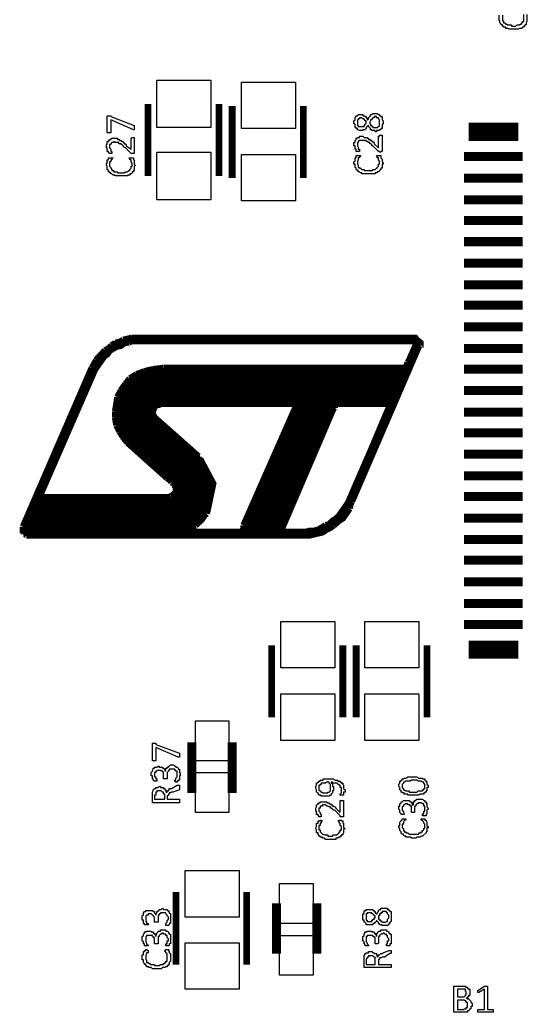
# Model space of a CAD drawing. Extents: x 0.35 to 4.98, y 3.96 to 9.44.
# Drawn here: x 1.653 to 2.226, y 5.944 to 7.064 of the extents above; entities that cross this region are included whole.
import ezdxf

# ---------------------------------------------------------------- set-up
doc = ezdxf.new("R2010")
doc.units = 0
doc.layers.get('0').update_dxf_attribs({"linetype": 'CONTINUOUS'})

msp = doc.modelspace()

# ---------------------------------------------------------------- linework, layer by layer
at = {"color": 94}
for points in [[(2.22542, 7.06972), (2.22542, 7.06158), (2.22439, 7.06017), (2.22439, 7.05778), (2.22293, 7.05778), (2.22293, 7.05632), (2.2219, 7.05632), (2.2219, 7.05539), (2.22043, 7.05539), (2.2194, 7.05393), (2.2169, 7.05393), (2.21544, 7.053), (2.2054, 7.053), (2.20394, 7.05393), (2.20139, 7.05393), (2.20139, 7.05539), (2.19889, 7.05539), (2.19889, 7.05632), (2.19792, 7.05632), (2.19792, 7.05778), (2.1964, 7.05778), (2.1964, 7.05871), (2.19493, 7.06017), (2.19493, 7.06256), (2.1939, 7.06256), (2.1939, 7.06874)], [(2.19792, 7.06874), (2.19792, 7.06256), (2.19889, 7.06256), (2.19889, 7.06017), (2.20042, 7.06017), (2.20139, 7.05871), (2.2029, 7.05871), (2.2029, 7.05778), (2.2079, 7.05778), (2.2079, 7.05632), (2.21289, 7.05632), (2.21442, 7.05778), (2.21793, 7.05778), (2.21793, 7.05871), (2.2194, 7.05871), (2.2194, 7.06017), (2.22043, 7.06017), (2.22043, 7.06158), (2.2219, 7.06158), (2.2219, 7.06972)], [(1.75288, 6.9554), (1.75543, 6.9554), (1.75543, 6.95443), (1.7819, 6.94439), (1.7819, 6.93961), (1.78093, 6.93961), (1.75543, 6.95063), (1.75543, 6.93625), (1.75142, 6.93625), (1.75142, 6.9554), (1.75288, 6.9554)], [(1.78093, 6.93099), (1.7819, 6.93099), (1.7819, 6.91282), (1.77838, 6.91282), (1.77192, 6.91906), (1.7704, 6.91997), (1.76942, 6.92144), (1.7679, 6.92285), (1.76693, 6.92285), (1.76693, 6.92383), (1.76438, 6.92383), (1.76438, 6.92524), (1.76042, 6.92524), (1.7589, 6.92622), (1.7589, 6.92524), (1.7564, 6.92524), (1.75543, 6.92383), (1.75543, 6.92285), (1.7539, 6.92285), (1.7539, 6.91906), (1.75543, 6.91758), (1.75543, 6.91521), (1.7564, 6.91521), (1.7564, 6.91282), (1.7539, 6.91282), (1.75288, 6.91428), (1.75288, 6.91521), (1.75142, 6.91521), (1.75142, 6.91906), (1.75038, 6.91906), (1.75038, 6.92285), (1.75142, 6.92285), (1.75142, 6.92622), (1.75288, 6.92622), (1.75288, 6.92763), (1.7539, 6.92763), (1.7539, 6.9286), (1.75543, 6.9286), (1.7564, 6.93001), (1.76292, 6.93001), (1.76292, 6.9286), (1.7654, 6.9286), (1.7654, 6.92763), (1.76693, 6.92763), (1.7679, 6.92622), (1.76942, 6.92622), (1.76942, 6.92524), (1.7704, 6.92524), (1.7704, 6.92383), (1.77192, 6.92383), (1.77289, 6.92285), (1.77289, 6.92144), (1.77838, 6.91758), (1.77838, 6.93001), (1.7794, 6.93099), (1.78093, 6.93099)], [(2.06039, 6.93338), (2.0619, 6.93338), (2.0619, 6.91521), (2.06039, 6.91521), (2.06039, 6.91422), (2.05892, 6.91422), (2.05892, 6.91521), (2.05789, 6.91521), (2.05138, 6.92144), (2.0504, 6.92144), (2.0504, 6.92285), (2.04889, 6.92383), (2.0479, 6.92383), (2.0479, 6.92524), (2.04639, 6.92524), (2.04492, 6.92622), (2.04389, 6.92622), (2.04389, 6.92763), (2.0364, 6.92763), (2.03489, 6.92622), (2.03489, 6.92524), (2.0339, 6.92524), (2.0339, 6.92144), (2.03489, 6.91997), (2.03489, 6.91758), (2.0364, 6.91758), (2.0364, 6.91521), (2.03239, 6.91521), (2.03239, 6.91758), (2.03142, 6.91758), (2.03142, 6.92144), (2.02989, 6.92144), (2.02989, 6.92524), (2.03142, 6.92524), (2.03142, 6.92763), (2.03239, 6.9286), (2.03239, 6.93001), (2.0339, 6.93001), (2.0339, 6.93099), (2.0364, 6.93099), (2.0364, 6.9324), (2.03988, 6.9324), (2.04139, 6.93099), (2.04492, 6.93099), (2.04492, 6.93001), (2.04639, 6.93001), (2.04639, 6.9286), (2.04889, 6.9286), (2.04889, 6.92763), (2.0504, 6.92763), (2.0504, 6.92622), (2.05138, 6.92622), (2.0529, 6.92524), (2.0529, 6.92383), (2.05789, 6.91906), (2.05789, 6.9324), (2.05892, 6.9324), (2.05892, 6.93338), (2.06039, 6.93338)], [(1.77838, 6.90804), (1.78093, 6.90804), (1.78093, 6.90565), (1.7819, 6.90565), (1.7819, 6.90088), (1.78342, 6.89942), (1.7819, 6.89849), (1.7819, 6.89367), (1.78093, 6.89367), (1.78093, 6.89225), (1.7794, 6.89225), (1.7794, 6.89085), (1.77838, 6.88986), (1.77692, 6.88986), (1.77692, 6.8884), (1.77442, 6.8884), (1.77442, 6.88747), (1.76042, 6.88747), (1.76042, 6.8884), (1.75792, 6.8884), (1.7564, 6.88986), (1.75543, 6.88986), (1.75543, 6.89085), (1.7539, 6.89085), (1.7539, 6.89225), (1.75288, 6.89225), (1.75288, 6.89367), (1.75142, 6.89464), (1.75142, 6.89849), (1.75038, 6.89942), (1.75038, 6.90088), (1.75142, 6.90181), (1.75142, 6.90565), (1.75288, 6.90565), (1.75288, 6.90804), (1.75792, 6.90804), (1.7564, 6.90663), (1.7564, 6.90565), (1.75543, 6.90565), (1.75543, 6.90326), (1.7539, 6.90326), (1.7539, 6.89849), (1.75543, 6.89703), (1.75543, 6.89611), (1.7564, 6.89464), (1.7564, 6.89367), (1.7589, 6.89367), (1.7589, 6.89225), (1.76292, 6.89225), (1.76292, 6.89085), (1.7704, 6.89085), (1.77192, 6.89225), (1.77442, 6.89225), (1.77587, 6.89367), (1.77692, 6.89367), (1.77692, 6.89464), (1.77838, 6.89611), (1.77838, 6.89849), (1.7794, 6.89849), (1.7794, 6.90181), (1.77838, 6.90326), (1.77838, 6.90565), (1.77692, 6.90565), (1.77692, 6.90663), (1.77587, 6.90804), (1.77838, 6.90804)], [(2.05789, 6.91043), (2.06039, 6.91043), (2.06039, 6.90804), (2.0619, 6.90657), (2.0619, 6.90326), (2.06287, 6.90181), (2.06287, 6.90088), (2.0619, 6.90088), (2.0619, 6.89611), (2.06039, 6.89611), (2.06039, 6.89464), (2.05892, 6.89367), (2.05789, 6.89225), (2.05642, 6.89225), (2.05642, 6.89085), (2.05393, 6.89085), (2.05393, 6.88986), (2.0389, 6.88986), (2.0389, 6.89085), (2.03737, 6.89085), (2.0364, 6.89225), (2.03489, 6.89225), (2.03489, 6.89367), (2.0339, 6.89367), (2.03239, 6.89464), (2.03239, 6.89611), (2.03142, 6.89703), (2.03142, 6.90088), (2.02989, 6.90088), (2.02989, 6.90326), (2.03142, 6.90419), (2.03142, 6.90804), (2.03239, 6.90804), (2.03239, 6.91043), (2.03737, 6.91043), (2.03737, 6.90944), (2.0364, 6.90944), (2.0364, 6.90804), (2.03489, 6.90804), (2.03489, 6.90565), (2.0339, 6.90419), (2.0339, 6.90088), (2.03489, 6.89942), (2.03489, 6.89703), (2.0364, 6.89703), (2.0364, 6.89611), (2.03737, 6.89611), (2.0389, 6.89464), (2.04139, 6.89464), (2.04139, 6.89367), (2.05138, 6.89367), (2.05138, 6.89464), (2.05393, 6.89464), (2.05539, 6.89611), (2.05642, 6.89611), (2.05642, 6.89703), (2.05789, 6.89849), (2.05789, 6.90088), (2.05892, 6.90088), (2.05892, 6.90419), (2.05789, 6.90565), (2.05789, 6.90804), (2.05642, 6.90804), (2.05642, 6.90944), (2.05539, 6.91043), (2.05789, 6.91043)], [(1.80339, 6.24739), (1.80642, 6.24739), (1.80642, 6.24599), (1.8329, 6.23643), (1.8329, 6.23161), (1.83137, 6.23161), (1.80642, 6.24262), (1.80642, 6.22781), (1.8024, 6.22781), (1.8024, 6.24739), (1.80339, 6.24739)], [(1.82389, 6.22304), (1.82639, 6.22304), (1.8279, 6.22157), (1.82889, 6.22157), (1.82889, 6.22065), (1.8304, 6.22065), (1.83137, 6.21918), (1.83137, 6.21826), (1.8329, 6.21826), (1.8329, 6.21442), (1.83388, 6.21343), (1.83388, 6.21056), (1.8329, 6.21056), (1.8329, 6.20578), (1.83137, 6.20578), (1.83137, 6.20486), (1.8304, 6.20486), (1.8304, 6.2034), (1.82889, 6.2034), (1.8279, 6.20486), (1.8279, 6.20578), (1.82889, 6.20578), (1.82889, 6.20817), (1.8304, 6.20964), (1.8304, 6.21582), (1.82889, 6.21582), (1.82889, 6.21679), (1.8279, 6.21679), (1.8279, 6.21826), (1.8214, 6.21826), (1.8214, 6.21679), (1.82042, 6.21679), (1.82042, 6.21582), (1.8189, 6.21442), (1.8189, 6.20725), (1.81489, 6.20725), (1.81489, 6.21442), (1.81392, 6.21582), (1.81239, 6.21582), (1.81239, 6.21679), (1.8074, 6.21679), (1.8074, 6.21582), (1.80642, 6.21582), (1.80642, 6.21442), (1.8049, 6.21442), (1.8049, 6.20964), (1.80642, 6.20964), (1.80642, 6.20725), (1.8074, 6.20725), (1.8074, 6.20486), (1.8049, 6.20486), (1.80339, 6.20578), (1.80339, 6.20725), (1.8024, 6.20725), (1.8024, 6.21056), (1.80089, 6.21056), (1.80089, 6.21442), (1.8024, 6.21582), (1.8024, 6.21679), (1.80339, 6.21826), (1.80339, 6.21918), (1.8049, 6.21918), (1.8049, 6.22065), (1.8074, 6.22065), (1.80892, 6.22157), (1.80989, 6.22157), (1.80989, 6.22065), (1.81392, 6.22065), (1.81392, 6.21918), (1.81489, 6.21918), (1.8164, 6.21826), (1.8164, 6.21582), (1.81739, 6.21679), (1.81739, 6.21918), (1.8189, 6.21918), (1.8189, 6.22065), (1.82042, 6.22065), (1.82042, 6.22157), (1.8214, 6.22157), (1.82292, 6.22304), (1.82389, 6.22304)], [(2.01742, 6.18283), (2.01839, 6.18283), (2.01839, 6.16465), (2.01438, 6.16465), (2.01438, 6.16564), (2.0084, 6.17182), (2.00689, 6.17182), (2.00592, 6.17329), (2.00439, 6.17421), (2.00342, 6.17421), (2.00342, 6.17567), (2.0019, 6.17567), (2.00037, 6.1766), (1.9994, 6.1766), (1.99789, 6.17806), (1.99442, 6.17806), (1.99442, 6.1766), (1.99192, 6.1766), (1.99192, 6.17421), (1.9904, 6.17421), (1.9904, 6.1709), (1.99192, 6.16943), (1.99192, 6.16803), (1.99289, 6.16704), (1.99289, 6.16465), (1.9904, 6.16465), (1.9904, 6.16564), (1.98942, 6.16564), (1.98942, 6.16704), (1.9879, 6.16704), (1.9879, 6.1709), (1.98693, 6.1709), (1.98693, 6.17421), (1.9879, 6.17567), (1.9879, 6.17806), (1.98942, 6.17904), (1.9904, 6.18044), (1.99192, 6.18044), (1.99192, 6.18142), (1.9994, 6.18142), (1.9994, 6.18044), (2.0019, 6.18044), (2.0019, 6.17904), (2.00342, 6.17904), (2.00439, 6.17806), (2.00592, 6.17806), (2.00592, 6.1766), (2.00689, 6.1766), (2.0084, 6.17567), (2.00939, 6.17421), (2.01438, 6.16943), (2.01438, 6.18283), (2.01742, 6.18283)], [(2.1034, 6.18431), (2.10742, 6.18431), (2.10894, 6.18283), (2.10992, 6.18283), (2.10992, 6.18142), (2.11143, 6.18142), (2.11143, 6.18044), (2.11242, 6.17904), (2.11242, 6.17567), (2.11393, 6.17421), (2.11393, 6.17329), (2.11242, 6.17182), (2.11242, 6.16803), (2.11143, 6.16704), (2.11143, 6.16564), (2.10742, 6.16564), (2.10742, 6.16803), (2.10894, 6.16803), (2.10894, 6.1709), (2.10992, 6.1709), (2.10992, 6.1766), (2.10894, 6.1766), (2.10894, 6.17904), (2.10742, 6.17904), (2.1059, 6.18044), (2.10243, 6.18044), (2.10243, 6.17904), (2.10092, 6.17904), (2.09993, 6.17806), (2.09993, 6.1766), (2.09842, 6.1766), (2.09842, 6.16943), (2.09489, 6.16943), (2.09489, 6.1766), (2.09343, 6.1766), (2.09343, 6.17806), (2.09093, 6.17806), (2.09093, 6.17904), (2.08843, 6.17904), (2.08692, 6.17806), (2.08594, 6.17806), (2.08594, 6.1766), (2.08442, 6.17567), (2.08442, 6.17182), (2.08594, 6.1709), (2.08594, 6.16943), (2.08692, 6.16803), (2.08692, 6.16704), (2.08344, 6.16704), (2.08344, 6.16803), (2.08192, 6.16943), (2.08192, 6.17182), (2.08089, 6.17329), (2.08089, 6.1766), (2.08192, 6.1766), (2.08192, 6.17904), (2.08344, 6.18044), (2.08344, 6.18142), (2.08442, 6.18142), (2.08594, 6.18283), (2.09239, 6.18283), (2.09343, 6.18142), (2.09489, 6.18142), (2.09489, 6.18044), (2.09592, 6.17904), (2.09592, 6.17806), (2.09744, 6.17806), (2.09744, 6.18142), (2.09842, 6.18142), (2.09842, 6.18283), (2.09993, 6.18283), (2.10092, 6.18431), (2.1034, 6.18431)], [(2.01438, 6.16081), (2.0159, 6.16081), (2.0159, 6.15989), (2.01742, 6.15989), (2.01742, 6.1575), (2.01839, 6.1575), (2.01839, 6.15224), (2.01992, 6.15126), (2.01839, 6.14985), (2.01839, 6.14649), (2.01742, 6.14501), (2.01742, 6.1441), (2.0159, 6.1441), (2.0159, 6.14264), (2.01438, 6.14264), (2.01438, 6.14171), (2.0134, 6.14171), (2.01187, 6.14025), (2.00939, 6.14025), (2.00939, 6.13883), (1.99789, 6.13883), (1.9969, 6.14025), (1.99442, 6.14025), (1.99442, 6.14171), (1.99192, 6.14171), (1.99192, 6.14264), (1.9904, 6.14264), (1.9904, 6.1441), (1.98942, 6.1441), (1.98942, 6.14649), (1.9879, 6.14649), (1.9879, 6.14985), (1.98693, 6.15126), (1.98693, 6.15224), (1.9879, 6.15364), (1.9879, 6.1575), (1.98942, 6.1575), (1.98942, 6.15989), (1.99192, 6.15989), (1.99192, 6.16081), (1.99289, 6.16081), (1.99289, 6.15989), (1.99442, 6.15989), (1.99289, 6.15989), (1.99289, 6.1575), (1.99192, 6.1575), (1.99192, 6.15462), (1.9904, 6.15462), (1.9904, 6.14985), (1.99192, 6.14985), (1.99192, 6.14746), (1.99442, 6.14501), (1.99539, 6.14501), (1.9969, 6.1441), (2.00037, 6.1441), (2.00037, 6.14264), (2.00592, 6.14264), (2.00689, 6.1441), (2.0109, 6.1441), (2.0109, 6.14501), (2.01187, 6.14501), (2.0134, 6.14649), (2.0134, 6.14746), (2.01438, 6.14746), (2.01438, 6.14985), (2.0159, 6.14985), (2.0159, 6.15364), (2.01438, 6.15462), (2.01438, 6.1575), (2.0134, 6.1575), (2.0134, 6.15989), (2.01187, 6.15989), (2.0134, 6.15989), (2.0134, 6.16081), (2.01438, 6.16081)], [(2.10894, 6.16228), (2.10992, 6.16228), (2.10992, 6.16086), (2.11143, 6.16086), (2.11143, 6.15989), (2.11242, 6.15842), (2.11242, 6.15462), (2.11393, 6.15364), (2.11393, 6.15224), (2.11242, 6.15224), (2.11242, 6.14746), (2.11143, 6.14746), (2.11143, 6.14649), (2.10742, 6.14268), (2.1059, 6.14268), (2.10493, 6.14171), (2.10092, 6.14171), (2.09993, 6.14031), (2.09489, 6.14031), (2.09343, 6.14171), (2.08942, 6.14171), (2.08843, 6.14268), (2.08692, 6.14268), (2.08594, 6.1441), (2.08594, 6.14507), (2.08442, 6.14507), (2.08344, 6.14649), (2.08344, 6.14746), (2.08192, 6.14887), (2.08192, 6.15126), (2.08089, 6.15224), (2.08089, 6.15462), (2.08192, 6.15462), (2.08192, 6.15842), (2.08344, 6.15989), (2.08344, 6.16086), (2.08442, 6.16086), (2.08442, 6.16228), (2.08843, 6.16228), (2.08843, 6.16086), (2.08692, 6.16086), (2.08692, 6.15989), (2.08594, 6.15842), (2.08594, 6.15603), (2.08442, 6.15603), (2.08442, 6.15224), (2.08594, 6.15126), (2.08594, 6.14887), (2.08692, 6.14887), (2.08692, 6.14746), (2.08843, 6.14746), (2.08843, 6.14649), (2.09093, 6.14649), (2.09239, 6.14507), (2.1034, 6.14507), (2.1034, 6.14649), (2.1059, 6.14649), (2.1059, 6.14746), (2.10742, 6.14746), (2.10742, 6.14887), (2.10894, 6.14985), (2.10894, 6.15126), (2.10992, 6.15224), (2.10992, 6.15603), (2.10894, 6.1575), (2.10894, 6.15842), (2.10742, 6.15989), (2.10742, 6.16086), (2.1059, 6.16086), (2.1059, 6.16228), (2.10894, 6.16228)], [(1.81392, 6.06131), (1.81489, 6.05989), (1.8189, 6.05989), (1.8189, 6.05892), (1.82042, 6.05892), (1.82042, 6.05751), (1.8214, 6.05751), (1.8214, 6.05604), (1.82292, 6.05512), (1.82292, 6.04411), (1.8214, 6.04411), (1.8214, 6.04269), (1.82042, 6.04172), (1.81739, 6.04172), (1.81739, 6.04411), (1.8189, 6.04551), (1.8189, 6.04796), (1.82042, 6.04889), (1.82042, 6.05126), (1.8189, 6.05274), (1.8189, 6.05365), (1.81739, 6.05512), (1.81739, 6.05604), (1.81142, 6.05604), (1.81142, 6.05512), (1.80989, 6.05512), (1.80989, 6.05365), (1.80892, 6.05365), (1.80892, 6.04551), (1.8049, 6.04551), (1.8049, 6.05126), (1.80339, 6.05274), (1.80339, 6.05365), (1.8024, 6.05365), (1.80089, 6.05512), (1.79742, 6.05512), (1.79742, 6.05365), (1.7959, 6.05365), (1.79492, 6.05274), (1.79492, 6.0465), (1.7959, 6.0465), (1.7959, 6.04411), (1.79742, 6.04411), (1.79742, 6.04269), (1.7934, 6.04269), (1.7934, 6.04411), (1.79243, 6.04411), (1.79243, 6.04796), (1.7909, 6.04796), (1.7909, 6.05274), (1.79243, 6.05365), (1.79243, 6.05604), (1.7934, 6.05751), (1.79492, 6.05751), (1.79492, 6.05892), (1.8024, 6.05892), (1.80339, 6.05751), (1.8049, 6.05751), (1.8049, 6.05604), (1.80642, 6.05512), (1.80642, 6.05365), (1.80642, 6.05512), (1.8074, 6.05604), (1.8074, 6.05751), (1.80892, 6.05751), (1.80892, 6.05892), (1.80989, 6.05892), (1.80989, 6.05989), (1.81239, 6.05989), (1.81392, 6.06131)], [(1.81392, 6.03694), (1.81739, 6.03694), (1.81739, 6.03554), (1.8189, 6.03554), (1.82042, 6.03456), (1.82042, 6.0331), (1.8214, 6.0331), (1.8214, 6.03217), (1.82292, 6.03217), (1.82292, 6.02115), (1.8214, 6.02115), (1.8214, 6.01878), (1.81739, 6.01878), (1.81739, 6.02115), (1.8189, 6.02115), (1.8189, 6.02453), (1.82042, 6.02453), (1.82042, 6.02692), (1.8189, 6.02832), (1.8189, 6.03071), (1.81739, 6.03071), (1.81739, 6.03217), (1.81489, 6.03217), (1.81489, 6.0331), (1.81392, 6.0331), (1.81239, 6.03217), (1.81142, 6.03217), (1.80989, 6.03071), (1.80989, 6.02929), (1.80892, 6.02929), (1.80892, 6.02115), (1.8049, 6.02115), (1.8049, 6.02832), (1.80339, 6.02832), (1.80339, 6.02929), (1.8024, 6.02929), (1.8024, 6.03071), (1.7959, 6.03071), (1.7959, 6.02929), (1.79492, 6.02929), (1.79492, 6.02354), (1.7959, 6.02208), (1.7959, 6.02115), (1.79742, 6.01969), (1.79742, 6.01878), (1.7934, 6.01878), (1.7934, 6.02115), (1.79243, 6.02115), (1.79243, 6.02354), (1.7909, 6.02453), (1.7909, 6.02929), (1.79243, 6.03071), (1.79243, 6.03217), (1.7934, 6.0331), (1.7934, 6.03456), (1.7959, 6.03456), (1.7959, 6.03554), (1.80089, 6.03554), (1.80089, 6.03456), (1.80339, 6.03456), (1.80339, 6.0331), (1.8049, 6.0331), (1.8049, 6.03217), (1.80642, 6.03217), (1.80642, 6.02929), (1.80642, 6.03217), (1.8074, 6.03217), (1.8074, 6.0331), (1.80892, 6.03456), (1.80892, 6.03554), (1.81142, 6.03554), (1.81142, 6.03694), (1.81392, 6.03694)], [(2.06287, 6.03694), (2.06689, 6.03694), (2.06689, 6.03554), (2.06793, 6.03554), (2.06939, 6.03456), (2.06939, 6.0331), (2.07042, 6.0331), (2.07042, 6.03217), (2.07189, 6.03217), (2.07189, 6.02115), (2.07042, 6.02115), (2.07042, 6.01878), (2.06689, 6.01878), (2.06689, 6.02115), (2.06793, 6.02115), (2.06793, 6.02453), (2.06939, 6.02453), (2.06939, 6.02692), (2.06793, 6.02832), (2.06793, 6.03071), (2.06689, 6.03071), (2.06689, 6.03217), (2.0644, 6.03217), (2.0644, 6.0331), (2.06287, 6.0331), (2.0619, 6.03217), (2.06039, 6.03217), (2.05892, 6.03071), (2.05892, 6.02929), (2.05789, 6.02929), (2.05789, 6.02208), (2.05642, 6.02115), (2.05393, 6.02115), (2.05393, 6.02832), (2.0529, 6.02832), (2.0529, 6.02929), (2.05138, 6.02929), (2.05138, 6.03071), (2.04492, 6.03071), (2.04492, 6.02929), (2.04389, 6.02929), (2.04389, 6.02354), (2.04492, 6.02208), (2.04492, 6.02115), (2.04639, 6.01969), (2.04639, 6.01878), (2.04389, 6.01878), (2.04243, 6.01969), (2.04243, 6.02115), (2.04139, 6.02115), (2.04139, 6.02354), (2.03988, 6.02453), (2.03988, 6.02929), (2.04139, 6.03071), (2.04139, 6.03217), (2.04243, 6.0331), (2.04243, 6.03456), (2.04492, 6.03456), (2.04492, 6.03554), (2.0504, 6.03554), (2.0504, 6.03456), (2.0529, 6.03456), (2.0529, 6.0331), (2.05393, 6.0331), (2.05393, 6.03217), (2.05539, 6.03217), (2.05539, 6.02929), (2.05539, 6.03217), (2.05789, 6.03456), (2.05789, 6.03554), (2.06039, 6.03554), (2.06039, 6.03694), (2.06287, 6.03694)], [(1.8189, 6.01492), (1.82042, 6.01492), (1.82042, 6.01351), (1.8214, 6.01253), (1.8214, 6.01112), (1.82292, 6.01014), (1.82292, 6.00157), (1.8214, 6.00011), (1.8214, 5.99772), (1.82042, 5.99772), (1.82042, 5.99675), (1.8189, 5.99675), (1.8189, 5.99533), (1.81739, 5.99533), (1.8164, 5.99436), (1.81392, 5.99436), (1.81239, 5.99294), (1.8024, 5.99294), (1.80089, 5.99436), (1.79839, 5.99436), (1.79839, 5.99533), (1.7959, 5.99533), (1.7959, 5.99675), (1.79492, 5.99675), (1.79492, 5.99772), (1.7934, 5.99772), (1.7934, 5.99914), (1.79243, 6.00011), (1.79243, 6.00299), (1.7909, 6.00299), (1.7909, 6.00874), (1.79243, 6.00874), (1.79243, 6.01253), (1.7934, 6.01253), (1.7934, 6.01351), (1.79492, 6.01351), (1.79492, 6.01492), (1.7959, 6.01492), (1.79742, 6.01351), (1.79742, 6.01112), (1.7959, 6.01112), (1.7959, 6.01014), (1.79492, 6.00874), (1.79492, 6.00299), (1.7959, 6.00299), (1.7959, 6.00011), (1.79742, 6.00011), (1.79839, 5.99914), (1.79992, 5.99914), (1.79992, 5.99772), (1.8049, 5.99772), (1.8049, 5.99675), (1.80989, 5.99675), (1.81142, 5.99772), (1.81489, 5.99772), (1.81489, 5.99914), (1.8164, 5.99914), (1.8164, 6.00011), (1.81739, 6.00011), (1.81739, 6.00157), (1.8189, 6.00157), (1.8189, 6.01014), (1.81739, 6.01112), (1.81739, 6.01253), (1.8164, 6.01253), (1.8164, 6.01351), (1.81739, 6.01492), (1.8189, 6.01492)], [(2.18739, 5.94558), (2.18739, 5.94412), (2.16992, 5.94412), (2.16992, 5.947), (2.1774, 5.947), (2.1774, 5.96994), (2.1709, 5.96614), (2.16992, 5.96614), (2.16992, 5.96853), (2.1774, 5.97331), (2.18093, 5.97331), (2.18093, 5.947), (2.18739, 5.947), (2.18739, 5.94558)]]:
    msp.add_lwpolyline(points, dxfattribs=at)
at = {"color": 22}
for points in [[(1.8074, 6.99556), (1.86837, 6.99556), (1.86837, 6.942), (1.8074, 6.942), (1.8074, 6.99556)], [(1.90289, 6.99317), (1.96392, 6.99317), (1.96392, 6.94103), (1.90289, 6.94103), (1.90289, 6.99317)], [(1.8074, 6.91428), (1.86837, 6.91428), (1.86837, 6.86068), (1.8074, 6.86068), (1.8074, 6.91428)], [(1.90289, 6.91183), (1.96392, 6.91183), (1.96392, 6.85926), (1.90289, 6.85926), (1.90289, 6.91183)], [(1.94737, 6.38471), (2.0084, 6.38471), (2.0084, 6.33257), (1.94737, 6.33257), (1.94737, 6.38471)], [(2.04243, 6.38471), (2.1034, 6.38471), (2.1034, 6.33257), (2.04243, 6.33257), (2.04243, 6.38471)], [(1.94737, 6.30339), (2.0084, 6.30339), (2.0084, 6.25076), (1.94737, 6.25076), (1.94737, 6.30339)], [(2.04243, 6.30339), (2.1034, 6.30339), (2.1034, 6.25076), (2.04243, 6.25076), (2.04243, 6.30339)], [(1.85092, 6.27279), (1.88889, 6.27279), (1.88889, 6.22781), (1.85092, 6.22781), (1.85092, 6.27279)], [(1.85092, 6.21442), (1.88889, 6.21442), (1.88889, 6.16943), (1.85092, 6.16943), (1.85092, 6.21442)], [(1.83942, 6.10389), (1.90039, 6.10389), (1.90039, 6.05126), (1.83942, 6.05126), (1.83942, 6.10389)], [(1.9459, 6.08908), (1.98389, 6.08908), (1.98389, 6.04411), (1.9459, 6.04411), (1.9459, 6.08908)], [(1.9459, 6.03071), (1.98389, 6.03071), (1.98389, 5.98579), (1.9459, 5.98579), (1.9459, 6.03071)], [(1.83942, 6.02214), (1.90039, 6.02214), (1.90039, 5.96994), (1.83942, 5.96994), (1.83942, 6.02214)]]:
    msp.add_lwpolyline(points, close=True, dxfattribs=at)
at = {"color": 94}
for points, const_width in [([(1.79747, 6.88747), (1.79747, 6.96881)], 0.00763), ([(1.8775, 6.88747), (1.8775, 6.96881)], 0.00763), ([(1.89247, 6.8851), (1.89247, 6.96636)], 0.00763), ([(1.97299, 6.8851), (1.97299, 6.96636)], 0.00763), ([(1.76546, 6.69997), (1.76947, 6.70236)], 0.00763), ([(1.76947, 6.70236), (1.77946, 6.70475)], 0.00763), ([(1.77696, 6.70383), (2.10097, 6.70383)], 0.00763), ([(1.77946, 6.70475), (2.10097, 6.70475)], 0.00763), ([(2.10097, 6.70378), (2.10097, 6.70475)], 0.00763), ([(2.10097, 6.70378), (2.10249, 6.70378)], 0.00763), ([(2.10249, 6.70236), (2.10249, 6.70378)], 0.00763), ([(2.10249, 6.70236), (2.10351, 6.70236)], 0.00763), ([(2.10351, 6.69993), (2.10351, 6.70236)], 0.00763), ([(1.74897, 6.69038), (1.75299, 6.69282)], 0.00763), ([(1.75043, 6.69135), (1.75646, 6.69135)], 0.00763), ([(1.75299, 6.69282), (1.75646, 6.69613)], 0.00763), ([(1.75396, 6.69038), (1.76199, 6.69515), (1.76699, 6.69613), (1.77046, 6.699), (1.77599, 6.69993)], 0.00763), ([(1.75646, 6.69613), (1.76047, 6.699)], 0.00763), ([(1.75896, 6.69754), (1.76947, 6.69754)], 0.00763), ([(1.76047, 6.699), (1.76546, 6.69993)], 0.00763), ([(1.77593, 6.69997), (1.77946, 6.70139)], 0.00763), ([(1.77946, 6.70144), (2.09999, 6.70144)], 0.00763), ([(2.0275, 6.52007), (2.10351, 6.69613)], 0.00763), ([(2.095, 6.6856), (2.09847, 6.69276)], 0.00763), ([(2.0975, 6.69135), (2.10249, 6.69135)], 0.00763), ([(2.09847, 6.69276), (2.09999, 6.69754)], 0.00763), ([(2.09999, 6.69754), (2.09999, 6.70139)], 0.00763), ([(2.09999, 6.69754), (2.10499, 6.69754)], 0.00763), ([(2.10351, 6.69613), (2.10351, 6.69754), (2.10499, 6.69754), (2.10499, 6.699), (2.10351, 6.69993)], 0.00763), ([(1.73643, 6.67458), (1.73893, 6.67942)], 0.00763), ([(1.73747, 6.66932), (1.74794, 6.68419), (1.75146, 6.68658), (1.75396, 6.69038)], 0.00763), ([(1.73893, 6.67942), (1.74143, 6.68272)], 0.00763), ([(1.73893, 6.67936), (1.74392, 6.67936)], 0.00763), ([(1.74143, 6.68272), (1.74897, 6.69038)], 0.00763), ([(1.74392, 6.6856), (1.74897, 6.6856)], 0.00763), ([(2.09099, 6.67703), (2.0925, 6.67942)], 0.00763), ([(2.0925, 6.67942), (2.095, 6.6856)], 0.00763), ([(2.0925, 6.67936), (2.0975, 6.67936)], 0.00763), ([(2.095, 6.6856), (2.09999, 6.6856)], 0.00763), ([(1.65744, 6.49425), (1.734, 6.67079)], 0.00763), ([(1.67649, 6.52968), (1.73747, 6.66932)], 0.00763), ([(1.73394, 6.67079), (1.73643, 6.67458)], 0.00763), ([(1.73497, 6.67318), (1.73996, 6.67318)], 0.00763), ([(1.79346, 6.66694), (1.8035, 6.66932)], 0.00763), ([(1.8035, 6.66932), (1.815, 6.67074)], 0.00763), ([(1.815, 6.67079), (2.08849, 6.67079)], 0.00763), ([(2.08854, 6.67219), (2.08951, 6.67219)], 0.00763), ([(2.08854, 6.67074), (2.08854, 6.67219)], 0.00763), ([(2.08946, 6.67318), (2.09099, 6.67703)], 0.00763), ([(2.08946, 6.67318), (2.095, 6.67318)], 0.00763), ([(2.08951, 6.67219), (2.08951, 6.67312)], 0.00763), ([(1.72993, 6.66118), (1.73394, 6.66118)], 0.00763), ([(1.73242, 6.66694), (1.73643, 6.66694)], 0.00763), ([(1.77197, 6.65261), (1.77696, 6.65881)], 0.00763), ([(1.77696, 6.65881), (1.78444, 6.66357)], 0.00763), ([(1.78196, 6.66124), (2.08849, 6.66124)], 0.00763), ([(1.78444, 6.66357), (1.79346, 6.66694)], 0.00763), ([(1.79497, 6.66699), (2.09099, 6.66699)], 0.00763), ([(1.72493, 6.64876), (1.72846, 6.64876)], 0.00763), ([(1.72743, 6.655), (1.73144, 6.655)], 0.00763), ([(1.76693, 6.6454), (1.77197, 6.65261)], 0.00763), ([(1.76947, 6.64876), (2.0835, 6.64876)], 0.00763), ([(1.77447, 6.655), (2.08599, 6.655)], 0.00763), ([(1.71994, 6.63683), (1.72342, 6.63683)], 0.00763), ([(1.72244, 6.64301), (1.72597, 6.64301)], 0.00763), ([(1.76193, 6.63058), (1.76297, 6.63775)], 0.00763), ([(1.76297, 6.63775), (1.76693, 6.6454)], 0.00763), ([(1.76297, 6.63683), (2.07844, 6.63683)], 0.00763), ([(1.76546, 6.64301), (2.08094, 6.64301)], 0.00763), ([(1.71496, 6.62435), (1.71843, 6.62435)], 0.00763), ([(1.71744, 6.63058), (1.72092, 6.63058)], 0.00763), ([(1.76047, 6.62196), (1.76193, 6.63058)], 0.00763), ([(1.76047, 6.62435), (1.80344, 6.62435)], 0.00763), ([(1.76199, 6.63058), (2.07547, 6.63058)], 0.00763), ([(1.80746, 6.61242), (1.80496, 6.61481), (1.8035, 6.61719), (1.80246, 6.6186), (1.80246, 6.62337), (1.8035, 6.62435), (1.8035, 6.62582), (1.80746, 6.62961), (1.81, 6.62961), (1.81147, 6.63058)], 0.00763), ([(1.81147, 6.63053), (1.96149, 6.63053)], 0.00763), ([(1.90549, 6.49328), (1.96397, 6.62582)], 0.00763), ([(1.94846, 6.48947), (2.00597, 6.62343)], 0.00763), ([(1.96251, 6.62956), (1.96149, 6.63049)], 0.00763), ([(1.96246, 6.62435), (2.00597, 6.62435)], 0.00763), ([(1.96251, 6.62956), (1.96403, 6.62956)], 0.00763), ([(1.96403, 6.62571), (1.96403, 6.62956)], 0.00763), ([(2.00603, 6.62337), (2.007, 6.62576)], 0.00763), ([(2.007, 6.62674), (2.00851, 6.62674)], 0.00763), ([(2.007, 6.62576), (2.007, 6.62674)], 0.00763), ([(2.00851, 6.62815), (2.0095, 6.62815)], 0.00763), ([(2.00851, 6.62674), (2.00851, 6.62815)], 0.00763), ([(2.0095, 6.62961), (2.01199, 6.62961)], 0.00763), ([(2.0095, 6.62815), (2.0095, 6.62961)], 0.00763), ([(2.01199, 6.62961), (2.01351, 6.63053)], 0.00763), ([(2.01351, 6.63053), (2.06799, 6.63053)], 0.00763), ([(2.05051, 6.58083), (2.0695, 6.62582)], 0.00763), ([(2.06799, 6.62961), (2.06799, 6.63053)], 0.00763), ([(2.06799, 6.62961), (2.0695, 6.62961)], 0.00763), ([(2.0695, 6.62576), (2.0695, 6.62961)], 0.00763), ([(2.0695, 6.62435), (2.07303, 6.62435)], 0.00763), ([(1.70844, 6.61242), (1.71343, 6.61242)], 0.00763), ([(1.71094, 6.6186), (1.71593, 6.6186)], 0.00763), ([(1.76047, 6.61481), (1.76047, 6.62196)], 0.00763), ([(1.76047, 6.6186), (1.80246, 6.6186)], 0.00763), ([(1.76193, 6.60618), (1.76047, 6.61481)], 0.00763), ([(1.76193, 6.61236), (1.80746, 6.61236)], 0.00763), ([(1.85449, 6.57081), (1.80746, 6.61242)], 0.00763), ([(1.95747, 6.61236), (2.00043, 6.61236)], 0.00763), ([(1.95996, 6.6186), (2.00347, 6.6186)], 0.00763), ([(2.06451, 6.61236), (2.06799, 6.61236)], 0.00763), ([(2.067, 6.6186), (2.07053, 6.6186)], 0.00763), ([(1.70594, 6.60618), (1.71094, 6.60618)], 0.00763), ([(1.76546, 6.59901), (1.76199, 6.60618)], 0.00763), ([(1.76297, 6.60612), (1.81396, 6.60612)], 0.00763), ([(1.95497, 6.60612), (1.99794, 6.60612)], 0.00763), ([(2.06049, 6.60612), (2.06549, 6.60612)], 0.00763), ([(1.70096, 6.59424), (1.70594, 6.59424)], 0.00763), ([(1.70344, 6.59999), (1.70844, 6.59999)], 0.00763), ([(1.76449, 6.59999), (1.82047, 6.59999)], 0.00763), ([(1.76947, 6.59278), (1.76546, 6.59901)], 0.00763), ([(1.76796, 6.59418), (1.82796, 6.59418)], 0.00763), ([(1.77447, 6.58653), (1.76947, 6.59278)], 0.00763), ([(1.94997, 6.59418), (1.99294, 6.59418)], 0.00763), ([(1.95247, 6.59999), (1.9955, 6.59999)], 0.00763), ([(2.0555, 6.59418), (2.06049, 6.59418)], 0.00763), ([(2.058, 6.59999), (2.06299, 6.59999)], 0.00763), ([(1.69547, 6.58176), (1.69943, 6.58176)], 0.00763), ([(1.69797, 6.588), (1.70193, 6.588)], 0.00763), ([(1.77294, 6.588), (1.83399, 6.588)], 0.00763), ([(1.81896, 6.54682), (1.77447, 6.58653)], 0.00763), ([(1.77946, 6.58176), (1.84044, 6.58176)], 0.00763), ([(1.94499, 6.58176), (1.98801, 6.58176)], 0.00763), ([(1.94749, 6.58794), (1.99044, 6.58794)], 0.00763), ([(2.02349, 6.51861), (2.05051, 6.58078)], 0.00763), ([(2.05051, 6.58176), (2.05399, 6.58176)], 0.00763), ([(2.053, 6.588), (2.058, 6.588)], 0.00763), ([(1.69043, 6.56976), (1.69444, 6.56976)], 0.00763), ([(1.69299, 6.57601), (1.69694, 6.57601)], 0.00763), ([(1.78597, 6.57601), (1.84799, 6.57601)], 0.00763), ([(1.79346, 6.56982), (1.85449, 6.56982)], 0.00763), ([(1.85449, 6.56982), (1.85449, 6.57075)], 0.00763), ([(1.85449, 6.56982), (1.85601, 6.56982)], 0.00763), ([(1.8635, 6.50667), (1.86447, 6.50999), (1.87088, 6.54047), (1.85601, 6.56836), (1.85601, 6.56982)], 0.00763), ([(1.93951, 6.56976), (1.98301, 6.56976)], 0.00763), ([(1.94249, 6.57601), (1.98551, 6.57601)], 0.00763), ([(2.04497, 6.56976), (2.04899, 6.56976)], 0.00763), ([(2.04801, 6.57601), (2.05149, 6.57601)], 0.00763), ([(1.68544, 6.55735), (1.68946, 6.55735)], 0.00763), ([(1.68793, 6.56358), (1.69194, 6.56358)], 0.00763), ([(1.79997, 6.56358), (1.861, 6.56358)], 0.00763), ([(1.80647, 6.5574), (1.86447, 6.5574)], 0.00763), ([(1.93451, 6.55735), (1.97803, 6.55735)], 0.00763), ([(1.93701, 6.56353), (1.98053, 6.56353)], 0.00763), ([(2.03999, 6.55735), (2.044, 6.55735)], 0.00763), ([(2.04249, 6.56358), (2.0465, 6.56358)], 0.00763), ([(1.68044, 6.54542), (1.68392, 6.54542)], 0.00763), ([(1.68294, 6.5516), (1.68696, 6.5516)], 0.00763), ([(1.81396, 6.55165), (1.86751, 6.55165)], 0.00763), ([(1.82297, 6.544), (1.81896, 6.54688)], 0.00763), ([(1.82047, 6.54542), (1.87001, 6.54542)], 0.00763), ([(1.92953, 6.54536), (1.97299, 6.54536)], 0.00763), ([(1.93201, 6.5516), (1.97553, 6.5516)], 0.00763), ([(2.035, 6.54536), (2.03901, 6.54536)], 0.00763), ([(2.03749, 6.5516), (2.0415, 6.5516)], 0.00763), ([(1.67643, 6.53922), (1.68147, 6.53922)], 0.00763), ([(1.824, 6.54161), (1.82297, 6.544)], 0.00763), ([(1.824, 6.54161), (1.82547, 6.54161)], 0.00763), ([(1.8265, 6.53922), (1.82547, 6.54161)], 0.00763), ([(1.8265, 6.53922), (1.87099, 6.53922)], 0.00763), ([(1.829, 6.53678), (1.8265, 6.53922)], 0.00763), ([(1.829, 6.5306), (1.829, 6.53678)], 0.00763), ([(1.926, 6.53917), (1.96897, 6.53917)], 0.00763), ([(2.0325, 6.53922), (2.03651, 6.53922)], 0.00763), ([(1.67144, 6.52724), (1.67643, 6.52724)], 0.00763), ([(1.67393, 6.53347), (1.67893, 6.53347)], 0.00763), ([(1.67643, 6.52582), (1.67643, 6.52962)], 0.00763), ([(1.67643, 6.52582), (1.67794, 6.52582)], 0.00763), ([(1.67893, 6.52485), (1.67794, 6.52582)], 0.00763), ([(1.67893, 6.52485), (1.82042, 6.52485)], 0.00763), ([(1.82047, 6.52485), (1.82297, 6.52582)], 0.00763), ([(1.82297, 6.52582), (1.824, 6.52582)], 0.00763), ([(1.824, 6.52582), (1.829, 6.5306)], 0.00763), ([(1.8265, 6.52724), (1.87099, 6.52724)], 0.00763), ([(1.829, 6.53347), (1.87099, 6.53347)], 0.00763), ([(1.92046, 6.52724), (1.96397, 6.52724)], 0.00763), ([(1.92296, 6.53342), (1.96647, 6.53342)], 0.00763), ([(2.0275, 6.52724), (2.03153, 6.52724)], 0.00763), ([(2.03, 6.53347), (2.03401, 6.53347)], 0.00763), ([(1.66644, 6.51481), (1.86746, 6.51481)], 0.00763), ([(1.66894, 6.52106), (1.86996, 6.52106)], 0.00763), ([(1.91547, 6.51475), (1.95899, 6.51475)], 0.00763), ([(1.91797, 6.521), (1.96149, 6.521)], 0.00763), ([(2.00201, 6.49425), (2.00597, 6.4981), (2.0095, 6.50049), (2.01351, 6.50429), (2.02349, 6.51867)], 0.00763), ([(2.007, 6.49328), (2.01351, 6.49903), (2.01747, 6.50142), (2.02501, 6.51243)], 0.00763), ([(2.021, 6.51481), (2.02599, 6.51481)], 0.00763), ([(2.02349, 6.52106), (2.02849, 6.52106)], 0.00763), ([(2.02501, 6.51237), (2.02599, 6.51764), (2.0275, 6.52001)], 0.00763), ([(1.66146, 6.50288), (1.85949, 6.50288)], 0.00763), ([(1.66396, 6.50906), (1.86344, 6.50906)], 0.00763), ([(1.85097, 6.49328), (1.85846, 6.50049), (1.86094, 6.50429), (1.86344, 6.50667)], 0.00763), ([(1.91049, 6.50288), (1.9535, 6.50288)], 0.00763), ([(1.91297, 6.509), (1.95649, 6.509)], 0.00763), ([(2.01199, 6.50288), (2.01747, 6.50288)], 0.00763), ([(2.01747, 6.50906), (2.02251, 6.50906)], 0.00763), ([(1.65647, 6.49186), (1.65744, 6.49425)], 0.00763), ([(1.65647, 6.48469), (1.65647, 6.49186)], 0.00763), ([(1.65647, 6.49089), (1.84694, 6.49089)], 0.00763), ([(1.65896, 6.49664), (1.85449, 6.49664)], 0.00763), ([(1.83946, 6.48562), (1.83946, 6.48708), (1.84446, 6.48947), (1.84799, 6.49186), (1.85097, 6.49328)], 0.00763), ([(1.90397, 6.48942), (1.90549, 6.49089)], 0.00763), ([(1.90397, 6.48801), (1.90397, 6.48942)], 0.00763), ([(1.90549, 6.49089), (1.90549, 6.49328)], 0.00763), ([(1.90549, 6.49089), (1.94846, 6.49089)], 0.00763), ([(1.90799, 6.49664), (1.95101, 6.49664)], 0.00763), ([(1.94749, 6.48942), (1.94846, 6.48942)], 0.00763), ([(1.94749, 6.48703), (1.94749, 6.48942)], 0.00763), ([(1.98546, 6.48708), (1.98947, 6.48801), (1.99447, 6.49089), (1.99799, 6.49328)], 0.00763), ([(1.9955, 6.49089), (2.00347, 6.49089)], 0.00763), ([(1.99799, 6.49328), (2.00201, 6.49425)], 0.00763), ([(1.99799, 6.48807), (2.00347, 6.49089), (2.007, 6.49328)], 0.00763), ([(2.00597, 6.49664), (2.01199, 6.49664)], 0.00763), ([(1.65647, 6.48469), (1.65744, 6.48469)], 0.00763), ([(1.65647, 6.48465), (1.99044, 6.48465)], 0.00763), ([(1.65744, 6.48324), (1.65744, 6.48469)], 0.00763), ([(1.65744, 6.48324), (1.65896, 6.48324)], 0.00763), ([(1.65994, 6.48232), (1.65896, 6.48324)], 0.00763), ([(1.65994, 6.48226), (1.98047, 6.48226), (1.99447, 6.48562), (1.99799, 6.48801)], 0.00763), ([(1.83946, 6.48562), (1.9005, 6.48562)], 0.00763), ([(1.9005, 6.48562), (1.90147, 6.48703)], 0.00763), ([(1.90147, 6.48703), (1.903, 6.48703)], 0.00763), ([(1.903, 6.48801), (1.90397, 6.48801)], 0.00763), ([(1.903, 6.48703), (1.903, 6.48801)], 0.00763), ([(1.94749, 6.48703), (1.94846, 6.48703)], 0.00763), ([(1.94846, 6.48562), (1.94846, 6.48703)], 0.00763), ([(1.94846, 6.48562), (1.97547, 6.48562), (1.98047, 6.48703), (1.98551, 6.48703)], 0.00763), ([(1.93696, 6.27658), (1.93696, 6.35792)], 0.00763), ([(2.01747, 6.27658), (2.01747, 6.35792)], 0.00763), ([(2.0325, 6.27658), (2.0325, 6.35792)], 0.00763), ([(2.11247, 6.27658), (2.11247, 6.35792)], 0.00763), ([(1.84694, 6.19146), (1.84694, 6.24837)], 0.01017), ([(1.89247, 6.19146), (1.89247, 6.24837)], 0.01017), ([(1.829, 5.99772), (1.829, 6.07949)], 0.00763), ([(1.90896, 5.99772), (1.90896, 6.07949)], 0.00763), ([(1.94249, 6.01014), (1.94249, 6.06706)], 0.01017), ([(1.98796, 6.01014), (1.98796, 6.06706)], 0.01017)]:
    msp.add_lwpolyline(points, dxfattribs=dict(at, const_width=const_width))
for points in [[(2.05393, 6.95779), (2.05642, 6.95779), (2.05789, 6.95682), (2.05892, 6.95682), (2.05892, 6.9554), (2.06039, 6.9554), (2.06039, 6.95443), (2.0619, 6.95443), (2.0619, 6.95063), (2.06287, 6.94965), (2.06287, 6.94586), (2.0619, 6.94586), (2.0619, 6.94103), (2.06039, 6.94103), (2.06039, 6.93961), (2.05892, 6.93961), (2.05892, 6.93864), (2.05539, 6.93864), (2.05539, 6.93722), (2.05393, 6.93722), (2.05393, 6.93864), (2.0504, 6.93864), (2.0504, 6.93961), (2.04889, 6.93961), (2.04889, 6.94103), (2.04639, 6.94342), (2.04639, 6.94439), (2.04492, 6.94342), (2.04389, 6.942), (2.04389, 6.94103), (2.04243, 6.93961), (2.03988, 6.93961), (2.03988, 6.93864), (2.0364, 6.93864), (2.03489, 6.93961), (2.0339, 6.93961), (2.0339, 6.94103), (2.03239, 6.94103), (2.03239, 6.942), (2.03142, 6.942), (2.03142, 6.94586), (2.02989, 6.94678), (2.02989, 6.94965), (2.03142, 6.95063), (2.03142, 6.95301), (2.03239, 6.95443), (2.03239, 6.9554), (2.0339, 6.9554), (2.03489, 6.95682), (2.03988, 6.95682), (2.03988, 6.9554), (2.04243, 6.9554), (2.04243, 6.95443), (2.04389, 6.95443), (2.04389, 6.95301), (2.04492, 6.95301), (2.04492, 6.95063), (2.04639, 6.95204), (2.04639, 6.95301), (2.04889, 6.9554), (2.04889, 6.95682), (2.0504, 6.95682), (2.05138, 6.95779), (2.05393, 6.95779)], [(2.03737, 6.95301), (2.0364, 6.95301), (2.0364, 6.95204), (2.03489, 6.95204), (2.03489, 6.95063), (2.0339, 6.95063), (2.0339, 6.94439), (2.03489, 6.94439), (2.03489, 6.94342), (2.04139, 6.94342), (2.04139, 6.94439), (2.04243, 6.94439), (2.04243, 6.94586), (2.04389, 6.94678), (2.04389, 6.94965), (2.04243, 6.94965), (2.04243, 6.95063), (2.04139, 6.95063), (2.04139, 6.95204), (2.03988, 6.95204), (2.0389, 6.95301), (2.03737, 6.95301)], [(2.05393, 6.95443), (2.0529, 6.95443), (2.0529, 6.95301), (2.05138, 6.95301), (2.0504, 6.95204), (2.0504, 6.95063), (2.04889, 6.95063), (2.04889, 6.94965), (2.0479, 6.94824), (2.0479, 6.94678), (2.04889, 6.94586), (2.04889, 6.94439), (2.0504, 6.94439), (2.0504, 6.94342), (2.05138, 6.94342), (2.05138, 6.942), (2.05642, 6.942), (2.05892, 6.94439), (2.05892, 6.95063), (2.05789, 6.95204), (2.05789, 6.95301), (2.05539, 6.95301), (2.05539, 6.95443), (2.05393, 6.95443)], [(2.0019, 6.20725), (2.00689, 6.20725), (2.0084, 6.20578), (2.01187, 6.20578), (2.01187, 6.20486), (2.01438, 6.20486), (2.01438, 6.2034), (2.0159, 6.2034), (2.0159, 6.20247), (2.01742, 6.20247), (2.01742, 6.20101), (2.01839, 6.20003), (2.01839, 6.19624), (2.01992, 6.19482), (2.01992, 6.19239), (2.01839, 6.19239), (2.01839, 6.18907), (2.01438, 6.18907), (2.01438, 6.19), (2.0159, 6.19146), (2.0159, 6.19764), (2.01438, 6.19764), (2.01438, 6.20003), (2.0134, 6.20003), (2.0134, 6.20101), (2.01187, 6.20101), (2.0109, 6.20247), (2.00689, 6.20247), (2.00592, 6.2034), (2.00439, 6.2034), (2.00439, 6.20247), (2.00592, 6.20247), (2.00592, 6.19862), (2.00689, 6.19862), (2.00689, 6.19385), (2.00592, 6.19385), (2.00592, 6.19146), (2.00439, 6.19), (2.00439, 6.18907), (2.00342, 6.18907), (2.0019, 6.18761), (1.99289, 6.18761), (1.99289, 6.18907), (1.9904, 6.18907), (1.9904, 6.19), (1.98942, 6.19), (1.98942, 6.19146), (1.9879, 6.19239), (1.9879, 6.19482), (1.98693, 6.19624), (1.98693, 6.19862), (1.9879, 6.20003), (1.9879, 6.20247), (1.98942, 6.2034), (1.9904, 6.2034), (1.9904, 6.20486), (1.99192, 6.20486), (1.99192, 6.20578), (1.99539, 6.20578), (1.99539, 6.20725), (2.0019, 6.20725)], [(2.0019, 6.2034), (1.9994, 6.2034), (1.99789, 6.20247), (1.99289, 6.20247), (1.99289, 6.20101), (1.99192, 6.20101), (1.99192, 6.20003), (1.9904, 6.20003), (1.9904, 6.19482), (1.99192, 6.19385), (1.99289, 6.19239), (1.99442, 6.19239), (1.99442, 6.19146), (2.00037, 6.19146), (2.00037, 6.19239), (2.0019, 6.19239), (2.00342, 6.19385), (2.00342, 6.20101), (2.0019, 6.20247), (2.0019, 6.2034)], [(2.09744, 6.20964), (2.10092, 6.20964), (2.1034, 6.20817), (2.10742, 6.20817), (2.10742, 6.20725), (2.10992, 6.20725), (2.10992, 6.20578), (2.11143, 6.20486), (2.11242, 6.2034), (2.11242, 6.20101), (2.11393, 6.20003), (2.11393, 6.19764), (2.11242, 6.19764), (2.11242, 6.19385), (2.11143, 6.19385), (2.11143, 6.19239), (2.10992, 6.19239), (2.10992, 6.19146), (2.10894, 6.19146), (2.10894, 6.19), (2.10493, 6.19), (2.1034, 6.18907), (2.09093, 6.18907), (2.09093, 6.19), (2.08692, 6.19), (2.08692, 6.19146), (2.08442, 6.19146), (2.08442, 6.19239), (2.08344, 6.19239), (2.08344, 6.19385), (2.08192, 6.19476), (2.08192, 6.19764), (2.08089, 6.19862), (2.08089, 6.20101), (2.08192, 6.20242), (2.08192, 6.20486), (2.08344, 6.20486), (2.08344, 6.20578), (2.08442, 6.20578), (2.08442, 6.20725), (2.08594, 6.20725), (2.08692, 6.20817), (2.08942, 6.20817), (2.09093, 6.20964), (2.09744, 6.20964)], [(2.09744, 6.20578), (2.09489, 6.20578), (2.09343, 6.20486), (2.08843, 6.20486), (2.08692, 6.2034), (2.08594, 6.2034), (2.08594, 6.20242), (2.08442, 6.20101), (2.08442, 6.19764), (2.08594, 6.19624), (2.08594, 6.19476), (2.08692, 6.19476), (2.08843, 6.19385), (2.09239, 6.19385), (2.09239, 6.19239), (2.10092, 6.19239), (2.10243, 6.19385), (2.10742, 6.19385), (2.10742, 6.19476), (2.10894, 6.19476), (2.10894, 6.19624), (2.10992, 6.19624), (2.10992, 6.20101), (2.10894, 6.20242), (2.10894, 6.2034), (2.10742, 6.2034), (2.1059, 6.20486), (2.10243, 6.20486), (2.10092, 6.20578), (2.09744, 6.20578)], [(1.8329, 6.20008), (1.8329, 6.19482), (1.82542, 6.19243), (1.82389, 6.19243), (1.82292, 6.19146), (1.8214, 6.19146), (1.8214, 6.19006), (1.82042, 6.19006), (1.82042, 6.18907), (1.8189, 6.18761), (1.8189, 6.18431), (1.8329, 6.18431), (1.8329, 6.18044), (1.8024, 6.18044), (1.8024, 6.19243), (1.80339, 6.19385), (1.80339, 6.19482), (1.8049, 6.19624), (1.80642, 6.19624), (1.80642, 6.19769), (1.80892, 6.19769), (1.80989, 6.19862), (1.81142, 6.19862), (1.81142, 6.19769), (1.81489, 6.19769), (1.81489, 6.19624), (1.8164, 6.19624), (1.8164, 6.19482), (1.81739, 6.19482), (1.81739, 6.19243), (1.8189, 6.19243), (1.8189, 6.19385), (1.82042, 6.19385), (1.82042, 6.19482), (1.8214, 6.19482), (1.8214, 6.19624), (1.82389, 6.19624), (1.8304, 6.20008), (1.8329, 6.20008)], [(1.81142, 6.19385), (1.8074, 6.19385), (1.8074, 6.19243), (1.80642, 6.19243), (1.80642, 6.18907), (1.8049, 6.18907), (1.8049, 6.18431), (1.8164, 6.18431), (1.8164, 6.19006), (1.81489, 6.19006), (1.81489, 6.19243), (1.81392, 6.19243), (1.81239, 6.19385), (1.81142, 6.19385)], [(2.0644, 6.06131), (2.06793, 6.06131), (2.06793, 6.05989), (2.06939, 6.05989), (2.06939, 6.05892), (2.07042, 6.05892), (2.07042, 6.05751), (2.07189, 6.05751), (2.07189, 6.0465), (2.07042, 6.04551), (2.07042, 6.04411), (2.06939, 6.04411), (2.06939, 6.04269), (2.06793, 6.04172), (2.0619, 6.04172), (2.0619, 6.04269), (2.05892, 6.04269), (2.05892, 6.04411), (2.05789, 6.04411), (2.05789, 6.04551), (2.05642, 6.0465), (2.05539, 6.04796), (2.05539, 6.0465), (2.05393, 6.04551), (2.0529, 6.04411), (2.05138, 6.04411), (2.05138, 6.04269), (2.04389, 6.04269), (2.04389, 6.04411), (2.04243, 6.04551), (2.04139, 6.04551), (2.04139, 6.04796), (2.03988, 6.04796), (2.03988, 6.05512), (2.04139, 6.05512), (2.04139, 6.05751), (2.04243, 6.05892), (2.04389, 6.05892), (2.04389, 6.05989), (2.05138, 6.05989), (2.05138, 6.05892), (2.0529, 6.05892), (2.0529, 6.05751), (2.05393, 6.05751), (2.05393, 6.05604), (2.05539, 6.05512), (2.05642, 6.05512), (2.05642, 6.05604), (2.05789, 6.05751), (2.05789, 6.05892), (2.05892, 6.05989), (2.06039, 6.05989), (2.06039, 6.06131), (2.0644, 6.06131)], [(2.0644, 6.05751), (2.0619, 6.05751), (2.0619, 6.05604), (2.06039, 6.05604), (2.06039, 6.05512), (2.05892, 6.05512), (2.05892, 6.05274), (2.05789, 6.05274), (2.05789, 6.04889), (2.05892, 6.04889), (2.05892, 6.04796), (2.06039, 6.04796), (2.06039, 6.0465), (2.0619, 6.0465), (2.0619, 6.04551), (2.06538, 6.04551), (2.06689, 6.0465), (2.06793, 6.0465), (2.06793, 6.04889), (2.06939, 6.05035), (2.06939, 6.05365), (2.06793, 6.05512), (2.06793, 6.05604), (2.06689, 6.05604), (2.06689, 6.05751), (2.0644, 6.05751)], [(2.0479, 6.05604), (2.04492, 6.05604), (2.04492, 6.05512), (2.04389, 6.05512), (2.04389, 6.04796), (2.04492, 6.04796), (2.04492, 6.0465), (2.0504, 6.0465), (2.0504, 6.04796), (2.05138, 6.04796), (2.05138, 6.04889), (2.0529, 6.04889), (2.0529, 6.05035), (2.05393, 6.05035), (2.05393, 6.05274), (2.0529, 6.05274), (2.0529, 6.05365), (2.05138, 6.05512), (2.0504, 6.05512), (2.0504, 6.05604), (2.0479, 6.05604)], [(2.07042, 6.01351), (2.07189, 6.01351), (2.07189, 6.01014), (2.07042, 6.01014), (2.0644, 6.00629), (2.0619, 6.00629), (2.06039, 6.00537), (2.05892, 6.00537), (2.05892, 6.0039), (2.05789, 6.00299), (2.05789, 5.99772), (2.07189, 5.99772), (2.07189, 5.99436), (2.04139, 5.99436), (2.04139, 6.00776), (2.04243, 6.00874), (2.04243, 6.01014), (2.04389, 6.01014), (2.04389, 6.01112), (2.04639, 6.01112), (2.04639, 6.01253), (2.0504, 6.01253), (2.05138, 6.01112), (2.0529, 6.01112), (2.05393, 6.01014), (2.05539, 6.01014), (2.05539, 6.00874), (2.05642, 6.00776), (2.05642, 6.00629), (2.05789, 6.00776), (2.05789, 6.00874), (2.05892, 6.00874), (2.06039, 6.01014), (2.0619, 6.01014), (2.06287, 6.01112), (2.06939, 6.01351), (2.07042, 6.01351)], [(2.04889, 6.00776), (2.04639, 6.00776), (2.04639, 6.00629), (2.04492, 6.00629), (2.04492, 6.00537), (2.04389, 6.0039), (2.04389, 5.99772), (2.05393, 5.99772), (2.05393, 6.00629), (2.0529, 6.00629), (2.05138, 6.00776), (2.04889, 6.00776)], [(2.16342, 5.95275), (2.16342, 5.95036), (2.16189, 5.95036), (2.16189, 5.94797), (2.16092, 5.94797), (2.16092, 5.947), (2.1594, 5.94558), (2.15842, 5.94558), (2.15842, 5.94412), (2.1429, 5.94412), (2.1429, 5.97331), (2.15593, 5.97331), (2.15593, 5.97233), (2.15842, 5.97233), (2.15842, 5.97092), (2.1594, 5.97092), (2.1594, 5.96994), (2.16092, 5.96994), (2.16092, 5.96278), (2.1594, 5.96278), (2.1594, 5.96137), (2.15842, 5.96137), (2.15842, 5.9599), (2.1569, 5.9599), (2.15842, 5.95899), (2.1594, 5.95899), (2.16092, 5.95751), (2.16189, 5.9566), (2.16189, 5.95514), (2.16342, 5.95415), (2.16342, 5.95275)], [(2.1569, 5.96614), (2.1569, 5.96756), (2.15593, 5.96756), (2.15593, 5.96994), (2.14692, 5.96994), (2.14692, 5.96137), (2.1544, 5.96137), (2.15593, 5.96278), (2.15593, 5.96376), (2.1569, 5.96376), (2.1569, 5.96614)], [(2.15842, 5.95176), (2.15842, 5.95514), (2.1569, 5.95514), (2.1569, 5.9566), (2.15593, 5.9566), (2.1544, 5.95751), (2.14692, 5.95751), (2.14692, 5.947), (2.1544, 5.947), (2.1544, 5.94797), (2.1569, 5.94797), (2.1569, 5.94938), (2.15842, 5.94938), (2.15842, 5.95176)]]:
    msp.add_lwpolyline(points, close=True, dxfattribs=at)
at = {"color": 22}
for points, const_width in [([(2.1595, 6.93722), (2.2155, 6.93722)], 0.02032), ([(2.15446, 6.90944), (2.22049, 6.90944)], 0.01017), ([(2.15446, 6.8851), (2.22049, 6.8851)], 0.01017), ([(2.15446, 6.86068), (2.22049, 6.86068)], 0.01017), ([(2.15446, 6.83724), (2.22049, 6.83724)], 0.01017), ([(2.15446, 6.81332), (2.22049, 6.81332)], 0.01017), ([(2.15446, 6.7889), (2.22049, 6.7889)], 0.01017), ([(2.15446, 6.76454), (2.22049, 6.76454)], 0.01017), ([(2.15446, 6.7416), (2.22049, 6.7416)], 0.01017), ([(2.15446, 6.71718), (2.22049, 6.71718)], 0.01017), ([(2.15446, 6.69276), (2.22049, 6.69276)], 0.01017), ([(2.15446, 6.66932), (2.22049, 6.66932)], 0.01017), ([(2.15446, 6.6454), (2.22049, 6.6454)], 0.01017), ([(2.15446, 6.62104), (2.22049, 6.62104)], 0.01017), ([(2.15446, 6.59754), (2.22049, 6.59754)], 0.01017), ([(2.15446, 6.57368), (2.22049, 6.57368)], 0.01017), ([(2.15446, 6.54926), (2.22049, 6.54926)], 0.01017), ([(2.15446, 6.52582), (2.22049, 6.52582)], 0.01017), ([(2.15446, 6.50142), (2.22049, 6.50142)], 0.01017), ([(2.15446, 6.47749), (2.22049, 6.47749)], 0.01017), ([(2.15446, 6.4541), (2.22049, 6.4541)], 0.01017), ([(2.15446, 6.42969), (2.22049, 6.42969)], 0.01017), ([(2.15446, 6.40528), (2.22049, 6.40528)], 0.01017), ([(2.15446, 6.38135), (2.22049, 6.38135)], 0.01017), ([(2.1595, 6.35314), (2.2155, 6.35314)], 0.02032)]:
    msp.add_lwpolyline(points, dxfattribs=dict(at, const_width=const_width))

doc.saveas('drawing.dxf')
